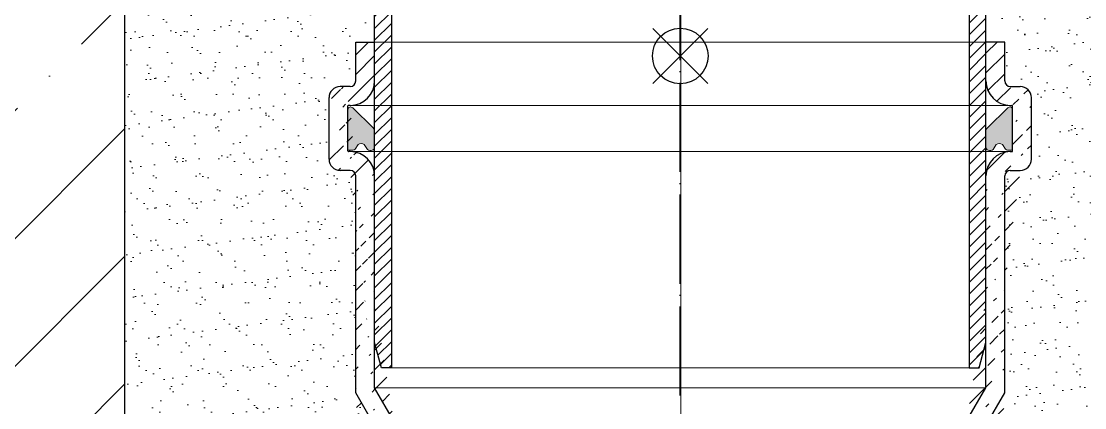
# Model space of a CAD drawing. Header units: millimetres. Extents: x -360149 to 682031, y -35655 to 209517.
# Drawn here: x 596915.3 to 597201.7, y 115422.5 to 115526.6 of the extents above; entities that cross this region are included whole.
import ezdxf

# ---------------------------------------------------------------- set-up
doc = ezdxf.new("R2010")
doc.units = ezdxf.units.MM
doc.header["$MEASUREMENT"] = 0
doc.linetypes.add('ACAD_ISO04W100', pattern=[30, 24, -3, 0, -3])
doc.linetypes.add('CENTER', pattern=[2, 1.25, -0.25, 0.25, -0.25])
doc.layers.get('0').update_dxf_attribs({"color": 250, "lineweight": 9})
for name, color, linetype, lineweight in [('АР_Оси', 195, 'Continuous', 9), ('Маркер', 40, 'Continuous', 25), ('Основной', 7, 'Continuous', 30), ('Резинки', 7, 'Continuous', 20), ('Штриховка', 7, 'Continuous', 5)]:
    doc.layers.add(name, color=color, linetype=linetype, lineweight=lineweight)
pattern_1 = [(37.50000000000001, (585136.5866699774, 112386.6955458538), (-0.2827796860897293, 8.649588415396183), [0, -6.823340360875739, 0, -7.631367508874179, 0, -7.294689530541497]), (7.499999999999996, (585136.5866699774, 112386.6955458538), (7.944597909730902, 12.66872575734786), [0, -3.681012563104017, 0, -6.149984404210371, 0, -2.356745848328792]), (327.5, (585131.0651516917, 112386.6955458538), (13.97950648340901, 0.02540371605469046), [0, -2.244519855551231, 0, -8.08027147998443, 0, -10.54924332109079]), (317.5, (585131.0651516917, 112386.6955458538), (13.49462170452663, 3.93992046445413), [0, -1.122259927775615, 0, -5.297066859100902, 0, -6.060203609988322])]
pattern_2 = [(45, (571489.0188681446, 108274.2176122587), (-2.645192017280208, 2.645192017280208), [])]
pattern_3 = [(45, (594463.2725875925, 111063.4426254094), (-1.587115210368125, 1.587115210368125), [])]

# ---------------------------------------------------------------- blocks, each defined once
blk = doc.blocks.new('маркер')
at = {"layer": 'Маркер'}
for p, q in [((4.949747468304849, -4.94974746830394), (-4.949747468306668, 4.949747468305759)), ((-4.949747468304849, -4.94974746830394), (4.949747468306668, 4.949747468305759))]:
    blk.add_line(p, q, dxfattribs=at)
blk.add_circle((0, 9.094947017729282e-13), 5, dxfattribs=at)

msp = doc.modelspace()

# ---------------------------------------------------------------- hatches: boundary and pattern name
at = {"layer": 'Резинки', "linetype": 'ACAD_ISO04W100'}
h = msp.add_hatch(color=256, dxfattribs=at)
h.dxf.hatch_style = 1
h.paths.add_polyline_path([(597007.6858039976, 115493.4007045313), (597008.5527299666, 115492.1163967226, 0.2492357376121769), (597009.172848386, 115491.7868121305), (597009.5177024468, 115491.7868121305, 0.2571123074979944), (597010.470000823, 115492.5349854109), (597010.470000823, 115497.4012252338, 0.02514747840378061), (597010.0629549329, 115497.913536759), (597004.5809594188, 115503.3060301166, 0.6804244089277507), (597003.2875361992, 115502.7918219685), (597003.2875386047, 115492.2098507106, 0.4142135623728321), (597003.6204267663, 115491.8769624428), (597004.604091887, 115491.8769624428, 0.2492357376120481), (597005.2242103063, 115492.2065470526), (597006.0302835968, 115493.4007045313, -0.3981643242369586)])
h = msp.add_hatch(color=256, dxfattribs=at)
h.dxf.hatch_style = 1
h.paths.add_polyline_path([(597175.0980482239, 115497.4012252338, -0.02514747840378062), (597175.5050941138, 115497.913536759), (597180.987089628, 115503.3060301166, -0.6804244089650785), (597182.2805128476, 115502.7918219685), (597182.2805104421, 115492.2098507106, -0.4142135623728321), (597181.9476222806, 115491.8769624428), (597180.9639571598, 115491.8769624428, -0.2492357376120481), (597180.3438387405, 115492.2065470526), (597179.5377654501, 115493.4007045313, 0.3981643242369584), (597177.8822450491, 115493.4007045313), (597177.0153190802, 115492.1163967226, -0.2492357376121769), (597176.3952006609, 115491.7868121305), (597176.0503466, 115491.7868121305, -0.2571123074979944), (597175.0980482239, 115492.5349854109)])
at = {"layer": 'Штриховка', "linetype": 'ACAD_ISO04W100'}
h = msp.add_hatch(dxfattribs=at)
h.set_pattern_fill('ANSI31', color=256, scale=17.95615884440985)
h.set_pattern_definition(pattern_3)
edge = h.paths.add_edge_path()
edge.add_arc((596970.9469952402, 115630.1252706908), 5.994165781639648, 217.3122454392338, 270.0000000000032)
edge.add_line((596970.9469952402, 115624.1311049092), (596973.0212522305, 115624.1311049092))
edge.add_line((596973.0212522306, 115624.1311049092), (596973.0212522306, 115547.9763516524))
edge.add_arc((596973.7705229532, 115547.9763516524), 0.7492707227035142, 179.999999999948, 270)
edge.add_line((596973.7705229532, 115547.2270809297), (596976.7681213423, 115547.2270809297))
edge.add_line((596976.7681213424, 115547.2270809297), (596976.7681213424, 115560.7139539384))
edge.add_line((596976.7681213424, 115560.7139539384), (596976.768665313, 115618.3330574955))
edge.add_arc((596978.2672067583, 115618.3330433481), 1.498541445410017, 90.00000000000648, 179.9994590817649, ccw=False)
edge.add_line((596978.2672067583, 115619.8315847935), (596981.9386332995, 115619.8315847935))
edge.add_arc((596981.9386332997, 115618.3330433481), 1.498541445411111, 2.5977442419389263e-11, 89.99999999994799, ccw=False)
edge.add_line((596983.437174745, 115618.3330433481), (596983.437174745, 115602.6732852436))
edge.add_arc((596987.1835283586, 115602.6732852436), 3.746353613523015, 180, 270)
edge.add_line((596987.1835283586, 115598.92693163), (596989.8809029603, 115598.92693163))
edge.add_arc((596989.8809029602, 115597.4283901846), 1.498541445411111, 5.2011728257639334e-11, 89.99999999989592, ccw=False)
edge.add_line((596991.3794444057, 115597.4283901846), (596991.3794444057, 115547.2270809297))
edge.add_line((596991.3794444057, 115547.2270809297), (597010.4847883658, 115547.2270809297))
edge.add_line((597010.4847883659, 115547.2270809297), (597010.4847883659, 115535.9880200891))
edge.add_line((597010.4847883659, 115535.9880200891), (597010.4853038641, 115535.9880200891))
edge.add_line((597010.4853038641, 115535.9880200891), (597010.4853038641, 115532.2416664756))
edge.add_line((597010.4853038641, 115532.2416664756), (597010.4847883659, 115440.0813675829))
edge.add_line((597010.4847883659, 115440.0813675829), (597012.2916876816, 115433.3379310786))
edge.add_line((597012.2916876816, 115433.3379310785), (597014.9804127021, 115433.3379310785))
edge.add_line((597014.9804127021, 115433.3379310785), (597014.9804127021, 115553.3388177775))
edge.add_line((597014.9804127021, 115553.3388177775), (596996.9071635741, 115555.544087962))
edge.add_arc((596996.9979153571, 115556.2878424442), 0.7492707227034333, 179.999999999948, 263.04324592726545, ccw=False)
edge.add_line((596996.2486446344, 115556.2878424442), (596996.2486446344, 115602.7482123158))
edge.add_arc((596994.750103189, 115602.7482123158), 1.49854144540975, 359.999999999987, 450.2504163437501)
edge.add_line((596994.7435537002, 115604.2467394487), (596994.7434787423, 115604.2467394486))
edge.add_line((596994.7434787422, 115604.2467394486), (596988.0066650943, 115604.2467537613))
edge.add_arc((596988.0066666848, 115604.996024484), 0.7492707227048618, 180.000000000026, 269.9998783851588, ccw=False)
edge.add_line((596987.257395962, 115604.996024484), (596987.257395962, 115617.7604534176))
edge.add_line((596987.257395962, 115617.7604534176), (596987.257395962, 115620.8361349683))
edge.add_line((596987.257395962, 115620.8361349683), (596995.9935824897, 115620.8361349683))
edge.add_line((596995.9935824897, 115620.8361349683), (596995.9935824897, 115629.0883328672))
edge.add_arc((596989.999416708, 115629.0883328672), 5.994165781639001, 0, 90)
edge.add_line((596989.999416708, 115635.0824986488), (596975.525760352, 115635.0824986488))
edge.add_arc((596975.5257603521, 115636.5810400942), 1.49854144540975, 179.9999999999219, 270, ccw=False)
edge.add_line((596974.0272189067, 115636.5810400942), (596974.0272189067, 115640.32827089))
edge.add_arc((596975.5257603521, 115640.32827089), 1.49854144540975, 90, 179.999999999974, ccw=False)
edge.add_line((596975.5257603521, 115641.8268123354), (596976.1103603543, 115641.8268123354))
edge.add_arc((596976.1103603542, 115643.617136037), 1.79032370164848, 270.0000000002178, 449.9999999999129)
edge.add_line((596976.1103603542, 115645.4074597387), (596959.8160318354, 115645.4074597387))
edge.add_line((596959.8160318354, 115645.4074597387), (596959.8160318354, 115670.9690851114))
edge.add_line((596959.8160318354, 115670.9690851114), (596957.2515840017, 115670.9690851114))
edge.add_arc((596957.2515840017, 115669.470543666), 1.498541445411111, 90, 179.999999999974)
edge.add_line((596955.7530425563, 115669.470543666), (596955.7530425563, 115663.4582522563))
edge.add_arc((596954.2545011109, 115663.4582522564), 1.498541445408389, 270, 359.999999999974, ccw=False)
edge.add_line((596954.2545011109, 115661.959710811), (596952.7559596655, 115661.959710811))
edge.add_arc((596952.7559596654, 115663.4582522564), 1.49854144540907, 179.999999999987, 269.9999999999805, ccw=False)
edge.add_line((596951.25741822, 115663.4582522564), (596951.2575448535, 115676.6066402325))
edge.add_line((596951.2575448535, 115676.6066402325), (596923.202875434, 115677.7255327023))
edge.add_line((596923.202875434, 115677.7255327023), (596914.7019039324, 115681.92792759))
edge.add_line((596914.7019039325, 115681.92792759), (596827.9305671545, 115681.9737538224))
edge.add_line((596827.9305671544, 115681.9737538224), (596827.9305671544, 115678.2328873964))
edge.add_line((596827.9305671544, 115678.2328873964), (596913.721209579, 115678.2328873964))
edge.add_line((596913.7212095791, 115678.2328873964), (596921.729150524, 115674.2657062535))
edge.add_line((596921.729150524, 115674.2657062534), (596946.7617938839, 115673.2913196028))
edge.add_line((596946.7617938838, 115673.2913196028), (596946.7617938838, 115657.4640864747))
edge.add_line((596946.7617938838, 115657.4640864747), (596955.3204074991, 115657.4640864747))
edge.add_line((596955.3204074991, 115657.4640864747), (596955.3204074991, 115642.7640274069))
edge.add_arc((596961.3145732807, 115642.764027407), 5.994165781645636, 180.0000000000065, 217.3122454392195)
edge.add_line((596956.5471497977, 115639.1306134819), (596966.1795717571, 115626.4918567657))
h = msp.add_hatch(dxfattribs=at)
h.set_pattern_fill('ANSI31', color=256, scale=17.95615884440985)
h.set_pattern_definition(pattern_3)
edge = h.paths.add_edge_path()
edge.add_arc((597214.6207259769, 115630.1252706908), 5.994165781639648, 269.99999999999676, 322.68775456076617, ccw=False)
edge.add_line((597214.6207259769, 115624.1311049092), (597212.5464689865, 115624.1311049092))
edge.add_line((597212.5464689865, 115624.1311049092), (597212.5464689865, 115547.9763516524))
edge.add_arc((597211.7971982638, 115547.9763516524), 0.7492707227035142, 270, 360.000000000052, ccw=False)
edge.add_line((597211.7971982638, 115547.2270809297), (597208.7995998748, 115547.2270809297))
edge.add_line((597208.7995998748, 115547.2270809297), (597208.7995998748, 115560.7139539384))
edge.add_line((597208.7995998748, 115560.7139539384), (597208.7990559042, 115618.3330574955))
edge.add_arc((597207.3005144588, 115618.3330433481), 1.498541445410017, 360.0005409182351, 449.9999999999935)
edge.add_line((597207.3005144588, 115619.8315847935), (597203.6290879175, 115619.8315847935))
edge.add_arc((597203.6290879175, 115618.3330433481), 1.498541445411111, 450.000000000052, 539.999999999974)
edge.add_line((597202.1305464722, 115618.3330433481), (597202.1305464722, 115602.6732852436))
edge.add_arc((597198.3841928586, 115602.6732852436), 3.746353613523015, 270, 360, ccw=False)
edge.add_line((597198.3841928586, 115598.92693163), (597195.6868182569, 115598.92693163))
edge.add_arc((597195.6868182569, 115597.4283901846), 1.498541445411111, 450.0000000001041, 539.9999999999478)
edge.add_line((597194.1882768115, 115597.4283901846), (597194.1882768115, 115547.2270809297))
edge.add_line((597194.1882768115, 115547.2270809297), (597175.0829328514, 115547.2270809297))
edge.add_line((597175.0829328513, 115547.2270809297), (597175.0829328513, 115535.9880200891))
edge.add_line((597175.0829328513, 115535.9880200891), (597175.082417353, 115535.9880200891))
edge.add_line((597175.082417353, 115535.9880200891), (597175.082417353, 115532.2416664756))
edge.add_line((597175.082417353, 115532.2416664756), (597175.0829328513, 115440.0813675829))
edge.add_line((597175.0829328513, 115440.0813675829), (597173.2760335356, 115433.3379310786))
edge.add_line((597173.2760335356, 115433.3379310785), (597170.5873085151, 115433.3379310785))
edge.add_line((597170.5873085151, 115433.3379310785), (597170.5873085151, 115553.3388177775))
edge.add_line((597170.5873085151, 115553.3388177775), (597188.660557643, 115555.544087962))
edge.add_arc((597188.56980586, 115556.2878424442), 0.7492707227034333, 276.9567540727346, 360.000000000052)
edge.add_line((597189.3190765827, 115556.2878424442), (597189.3190765827, 115602.7482123158))
edge.add_arc((597190.817618028, 115602.7482123158), 1.49854144540975, 89.74958365624991, 180.000000000013, ccw=False)
edge.add_line((597190.824167517, 115604.2467394487), (597190.8242424749, 115604.2467394486))
edge.add_line((597190.8242424749, 115604.2467394486), (597197.5610561228, 115604.2467537613))
edge.add_arc((597197.5610545324, 115604.996024484), 0.7492707227048618, 270.0001216148411, 359.999999999974)
edge.add_line((597198.3103252552, 115604.996024484), (597198.3103252552, 115617.7604534176))
edge.add_line((597198.3103252552, 115617.7604534176), (597198.3103252552, 115620.8361349683))
edge.add_line((597198.3103252552, 115620.8361349683), (597189.5741387275, 115620.8361349683))
edge.add_line((597189.5741387274, 115620.8361349683), (597189.5741387274, 115629.0883328672))
edge.add_arc((597195.568304509, 115629.0883328672), 5.994165781639001, 450, 540, ccw=False)
edge.add_line((597195.568304509, 115635.0824986488), (597210.041960865, 115635.0824986488))
edge.add_arc((597210.041960865, 115636.5810400942), 1.49854144540975, 270, 360.000000000078)
edge.add_line((597211.5405023105, 115636.5810400942), (597211.5405023105, 115640.32827089))
edge.add_arc((597210.041960865, 115640.32827089), 1.49854144540975, 360.0000000000261, 450)
edge.add_line((597210.041960865, 115641.8268123354), (597209.4573608629, 115641.8268123354))
edge.add_arc((597209.4573608629, 115643.617136037), 1.79032370164848, 90.00000000008708, 269.99999999978223, ccw=False)
edge.add_line((597209.4573608629, 115645.4074597387), (597225.7516893817, 115645.4074597387))
edge.add_line((597225.7516893817, 115645.4074597387), (597225.7516893817, 115670.9690851114))
edge.add_line((597225.7516893817, 115670.9690851114), (597228.3161372154, 115670.9690851114))
edge.add_arc((597228.3161372154, 115669.470543666), 1.498541445411111, 360.00000000002603, 450, ccw=False)
edge.add_line((597229.8146786608, 115669.470543666), (597229.8146786608, 115663.4582522563))
edge.add_arc((597231.3132201063, 115663.4582522564), 1.498541445408389, 180.000000000026, 270)
edge.add_line((597231.3132201063, 115661.959710811), (597232.8117615517, 115661.959710811))
edge.add_arc((597232.8117615517, 115663.4582522564), 1.49854144540907, 270.0000000000195, 360.000000000013)
edge.add_line((597234.310302997, 115663.4582522564), (597234.3101763636, 115676.6066402325))
edge.add_line((597234.3101763636, 115676.6066402325), (597262.3648457831, 115677.7255327023))
edge.add_line((597262.3648457832, 115677.7255327023), (597270.8658172848, 115681.92792759))
edge.add_line((597270.8658172847, 115681.92792759), (597357.6371540626, 115681.9737538224))
edge.add_line((597357.6371540626, 115681.9737538224), (597357.6371540626, 115678.2328873964))
edge.add_line((597357.6371540626, 115678.2328873964), (597271.846511638, 115678.2328873964))
edge.add_line((597271.846511638, 115678.2328873964), (597263.8385706932, 115674.2657062535))
edge.add_line((597263.838570693, 115674.2657062534), (597238.8059273332, 115673.2913196028))
edge.add_line((597238.8059273333, 115673.2913196028), (597238.8059273333, 115657.4640864747))
edge.add_line((597238.8059273333, 115657.4640864747), (597230.247313718, 115657.4640864747))
edge.add_line((597230.247313718, 115657.4640864747), (597230.247313718, 115642.7640274069))
edge.add_arc((597224.2531479363, 115642.764027407), 5.994165781645636, 322.68775456078055, 359.99999999999346, ccw=False)
edge.add_line((597229.0205714194, 115639.1306134819), (597219.38814946, 115626.4918567657))
at = {"layer": 'Штриховка'}
h = msp.add_hatch(dxfattribs=at)
h.set_pattern_fill('ANSI35', color=256, scale=194.5250541477733)
h.set_pattern_definition([(45, (585136.5866699774, 112356.768614355), (-34.38749622464271, 34.3874962246427), []), (45, (585170.9741669453, 112356.768614355), (-34.38749622464271, 34.3874962246427), [60.78907942117917, -12.15781588423583, 0, -12.15781588423583])])
h.paths.add_polyline_path([(596494.2451783379, 115304.1464686722), (596943.1491477056, 115304.1464686722), (596943.1491477056, 115633.3427140262), (596494.2451783379, 115633.3427140262)])
h = msp.add_hatch(dxfattribs=at)
h.set_pattern_fill('AR-SAND', color=256, scale=4.489039711102461)
h.set_pattern_definition(pattern_1)
edge = h.paths.add_edge_path()
edge.add_line((596943.1491477056, 115304.1464686722), (597010.4849619821, 115304.1464686722))
edge.add_line((597010.4849633971, 115304.1464686722), (597010.4849997625, 115417.7472269495))
edge.add_line((597010.484999621, 115417.7472270203), (597005.397384949, 115426.5592341116))
edge.add_line((597005.3973842415, 115426.5592338817), (597005.3973842415, 115484.9626019173))
edge.add_arc((597003.9010379637, 115484.9626020765), 1.496346570367147, 359.9999999997655, 450.0000000000391)
edge.add_line((597003.9010379637, 115486.4589486373), (597001.2076141543, 115486.4589486373))
edge.add_arc((597001.2076133053, 115489.4516417588), 2.992693140735144, 180.0000000000032, 269.9999999999495, ccw=False)
edge.add_line((596998.2149207497, 115489.4516417588), (596998.2149207497, 115506.0610886897))
edge.add_arc((597001.2076133053, 115506.0610887251), 2.992693140734293, 90.00000000000318, 180.0000000000065, ccw=False)
edge.add_line((597001.2076133053, 115509.0537818466), (597003.9010371147, 115509.0537818466))
edge.add_line((597003.9010379637, 115509.0537818466), (597005.3973845245, 115510.5501284251))
edge.add_line((597005.3973842415, 115510.5501284074), (597005.3973842415, 115521.0245544037))
edge.add_line((597005.3973842415, 115521.0245543329), (597010.4847882208, 115521.0245543329))
edge.add_line((597010.4847890699, 115521.0245543329), (597010.4850359864, 115532.2416664209))
edge.add_line((597010.4850358448, 115532.2416663324), (597006.7522291088, 115532.2416663324))
edge.add_line((597006.7522288259, 115532.2416663324), (597006.7519819094, 115528.4953127241))
edge.add_line((597006.751982051, 115528.4953130071), (596991.7648829254, 115528.4953130071))
edge.add_line((596991.7648832083, 115528.4953130071), (596991.7648832083, 115532.2416666154))
edge.add_line((596991.7648832083, 115532.2416663324), (596983.2667720306, 115532.2885014054))
edge.add_arc((596984.4007321852, 115544.3564756159), 12.12113287166411, 180.626326588725, 264.63199445246937, ccw=False)
edge.add_line((596972.2803234864, 115544.2239763992), (596972.272497153, 115547.2270808896))
edge.add_line((596972.2724968699, 115547.2270810488), (596973.0212521375, 115547.9763517634))
edge.add_line((596973.0212529865, 115547.9763516573), (596973.021499903, 115624.1311049053))
edge.add_line((596973.0214997614, 115624.1311051352), (596966.6014275542, 115625.9968434382))
edge.add_line((596966.6014284033, 115625.9968433144), (596960.9583042344, 115633.3427142031))
edge.add_line((596960.9583043759, 115633.3427140262), (596943.1491499696, 115633.3427140262))
edge.add_line((596943.1491477056, 115633.3427140262), (596943.1491477056, 115304.1464685484))
h = msp.add_hatch(dxfattribs=at)
h.set_pattern_fill('AR-SAND', color=256, scale=4.489039711102461)
h.set_pattern_definition(pattern_1)
edge = h.paths.add_edge_path()
edge.add_line((597242.4901788486, 115304.1464686722), (597175.1543645721, 115304.1464686722))
edge.add_line((597175.1543631572, 115304.1464686722), (597175.1543267919, 115417.7472269495))
edge.add_line((597175.1543269334, 115417.7472270203), (597180.2419416055, 115426.5592341116))
edge.add_line((597180.2419423128, 115426.5592338817), (597180.2419423128, 115484.9626019173))
edge.add_arc((597181.7382885907, 115484.9626020765), 1.496346570367147, 89.99999999996089, 180.0000000002345, ccw=False)
edge.add_line((597181.7382885907, 115486.4589486373), (597184.4317124, 115486.4589486373))
edge.add_arc((597184.4317132491, 115489.4516417588), 2.992693140735144, 270.0000000000505, 359.9999999999968)
edge.add_line((597187.4244058046, 115489.4516417588), (597187.4244058046, 115506.0610886897))
edge.add_arc((597184.4317132491, 115506.0610887251), 2.992693140734293, 359.9999999999935, 449.9999999999968)
edge.add_line((597184.4317132491, 115509.0537818466), (597181.7382894397, 115509.0537818466))
edge.add_line((597181.7382885907, 115509.0537818466), (597180.2419420299, 115510.5501284251))
edge.add_line((597180.2419423128, 115510.5501284074), (597180.2419423128, 115521.0245544037))
edge.add_line((597180.2419423128, 115521.0245543329), (597175.1545383334, 115521.0245543329))
edge.add_line((597175.1545374845, 115521.0245543329), (597175.154290568, 115532.2416664209))
edge.add_line((597175.1542907094, 115532.2416663324), (597178.8870974454, 115532.2416663324))
edge.add_line((597178.8870977284, 115532.2416663324), (597178.887344645, 115528.4953127241))
edge.add_line((597178.8873445034, 115528.4953130071), (597193.8744436289, 115528.4953130071))
edge.add_line((597193.874443346, 115528.4953130071), (597193.874443346, 115532.2416666154))
edge.add_line((597193.874443346, 115532.2416663324), (597202.3725545238, 115532.2885014054))
edge.add_arc((597201.238594369, 115544.3564756159), 12.12113287166411, 275.3680055475306, 359.373673411275)
edge.add_line((597213.359003068, 115544.2239763992), (597213.3668294013, 115547.2270808896))
edge.add_line((597213.3668296845, 115547.2270810488), (597212.6180744169, 115547.9763517634))
edge.add_line((597212.6180735679, 115547.9763516573), (597212.6178266513, 115624.1311049053))
edge.add_line((597212.6178267929, 115624.1311051352), (597219.0378990001, 115625.9968434382))
edge.add_line((597219.0378981511, 115625.9968433144), (597224.68102232, 115633.3427142031))
edge.add_line((597224.6810221785, 115633.3427140262), (597242.4901765848, 115633.3427140262))
edge.add_line((597242.4901788486, 115633.3427140262), (597242.4901788486, 115304.1464685484))
h = msp.add_hatch(dxfattribs=at)
h.set_pattern_fill('ANSI31', color=256, scale=29.92693140734973)
h.set_pattern_definition(pattern_2)
h.paths.add_polyline_path([(597003.2875361992, 115491.696161547), (597003.2875361992, 115503.8165687778)], flags=17)
edge = h.paths.add_edge_path()
edge.add_line((597005.3973848075, 115521.0245543329), (597010.4849631141, 115521.0245543329))
edge.add_line((597010.4849631141, 115510.5501283367), (597010.4849631141, 115521.0245543329))
edge.add_line((597005.3973848075, 115510.5501283367), (597005.3973848075, 115521.0245543329))
edge.add_arc((597003.9032275259, 115510.5629146319), 6.581748107634049, 269.9809301152329, 359.8886883360169)
edge.add_arc((597003.9010382467, 115510.5501283367), 1.496346570367487, 270, 360)
edge.add_arc((597001.2076144372, 115506.0610886366), 2.992693140734983, 90, 180)
edge.add_arc((597003.4521342785, 115503.8165687778), 0.1645981227404235, 90, 180)
edge.add_line((596998.2149213157, 115489.4516417058), (596998.2149213157, 115506.0610886366))
edge.add_arc((597001.2076144372, 115489.4516417058), 2.992693140734976, 180, 270)
edge.add_arc((597003.9010382467, 115484.9626019881), 6.568961443913268, 0, 90)
edge.add_arc((597003.9010382467, 115484.9626019881), 1.496346570367487, 0, 90)
edge.add_line((597010.469999691, 115427.9184370023), (597010.469999691, 115484.9626019881))
edge.add_line((597005.3973848075, 115426.5592339525), (597005.3973848075, 115484.9626019881))
edge.add_line((597015.5575779977, 115419.1064928428), (597010.469999691, 115427.9184370023))
edge.add_line((597010.4849631141, 115417.7472897753), (597005.3973848075, 115426.5592339525))
edge.add_line((597015.5575779977, 115234.6046450924), (597015.5575779977, 115419.1064928428))
edge.add_line((597010.4849631141, 115234.6046450924), (597010.4849631141, 115417.7472897753))
edge.add_line((597003.9010382467, 115503.9811668924), (597003.4521342785, 115503.9811668924))
edge.add_line((597003.9010382467, 115509.0537817759), (597001.2076144372, 115509.0537817759))
edge.add_arc((597003.4521342785, 115491.696161547), 0.1645981227404235, 180, 270)
edge.add_line((597003.9010382467, 115491.5315634323), (597003.4521342785, 115491.5315634323))
edge.add_line((597003.9010382467, 115486.4589485488), (597001.2076144372, 115486.4589485488))
h = msp.add_hatch(dxfattribs=at)
h.set_pattern_fill('ANSI31', color=256, scale=29.92693140734973)
h.set_pattern_definition(pattern_2)
h.paths.add_polyline_path([(597182.2805128476, 115491.696161547), (597182.2805128476, 115503.8165687778)], flags=17)
edge = h.paths.add_edge_path()
edge.add_line((597180.1706642393, 115521.0245543329), (597175.0830859327, 115521.0245543329))
edge.add_line((597175.0830859327, 115510.5501283367), (597175.0830859327, 115521.0245543329))
edge.add_line((597180.1706642393, 115510.5501283367), (597180.1706642393, 115521.0245543329))
edge.add_arc((597181.6648215209, 115510.5629146319), 6.581748107622676, 180.1113116639831, 270.0190698847671)
edge.add_arc((597181.6670108001, 115510.5501283367), 1.496346570367487, 180, 270)
edge.add_arc((597184.3604346095, 115506.0610886366), 2.992693140734983, 0, 90)
edge.add_arc((597182.1159147683, 115503.8165687778), 0.1645981227404235, 0, 90)
edge.add_line((597187.353127731, 115489.4516417058), (597187.353127731, 115506.0610886366))
edge.add_arc((597184.3604346095, 115489.4516417058), 2.992693140734976, 270, 360)
edge.add_arc((597181.6670108001, 115484.9626019881), 6.568961443913268, 90, 180)
edge.add_arc((597181.6670108001, 115484.9626019881), 1.496346570367487, 90, 180)
edge.add_line((597175.0980493558, 115427.9184370023), (597175.0980493558, 115484.9626019881))
edge.add_line((597180.1706642393, 115426.5592339525), (597180.1706642393, 115484.9626019881))
edge.add_line((597170.0104710491, 115419.1064928428), (597175.0980493558, 115427.9184370023))
edge.add_line((597175.0830859327, 115417.7472897753), (597180.1706642393, 115426.5592339525))
edge.add_line((597170.0104710491, 115234.6046450924), (597170.0104710491, 115419.1064928428))
edge.add_line((597175.0830859327, 115234.6046450924), (597175.0830859327, 115417.7472897753))
edge.add_line((597181.6670108001, 115503.9811668924), (597182.1159147683, 115503.9811668924))
edge.add_line((597181.6670108001, 115509.0537817759), (597184.3604346095, 115509.0537817759))
edge.add_arc((597182.1159147683, 115491.696161547), 0.1645981227404235, 270, 360)
edge.add_line((597181.6670108001, 115491.5315634323), (597182.1159147683, 115491.5315634323))
edge.add_line((597181.6670108001, 115486.4589485488), (597184.3604346095, 115486.4589485488))

# ---------------------------------------------------------------- linework, layer by layer
for p, q in [((597010.4849631141, 115521.0245543329), (597092.7840245235, 115521.0245543329)), ((597175.0830859327, 115521.0245543329), (597092.7840245235, 115521.0245543329)), ((597092.5595724685, 115503.9811668924), (597003.6765861919, 115503.9811668924)), ((597093.0084765782, 115503.9811668924), (597181.891462855, 115503.9811668924)), ((597092.5595724685, 115491.5315634323), (597003.6765861919, 115491.5315634323)), ((597093.0084765782, 115491.5315634323), (597181.891462855, 115491.5315634323)), ((597014.9804127021, 115433.3379310786), (597092.7838620394, 115433.3379310786)), ((597170.5873085151, 115433.3379310786), (597092.7838591777, 115433.3379310786)), ((597093.3675997246, 115427.9184370023), (597010.469999691, 115427.9184370023)), ((597092.2004493222, 115427.9184370023), (597175.0980493558, 115427.9184370023))]:
    msp.add_line(p, q)
at = {"layer": 'АР_Оси', "linetype": 'CENTER', "ltscale": 1000}
msp.add_lwpolyline([(597092.9722164626, 115120.6700322533), (597092.8276334776, 116454.9416694199)], dxfattribs=at)
at = {"layer": 'Маркер', "linetype": 'ACAD_ISO04W100'}
msp.add_line((597092.7838606086, 115425.8562600498), (597092.7839130528, 115700.0680499353), dxfattribs=at)
at = {"layer": 'Основной'}
for p, q in [((596943.1491477056, 115633.3427140262), (596943.1491477056, 115304.1464686723)), ((597014.9804127021, 115553.3388177775), (597014.9804127021, 115433.3379310786)), ((597170.5873085151, 115553.3388177775), (597170.5873085151, 115433.3379310786)), ((597010.4847883659, 115440.0813675829), (597010.4847883659, 115547.2270809297)), ((597175.0829328513, 115440.0813675829), (597175.0829328513, 115547.2270809297)), ((597012.2916876816, 115433.3379310786), (597010.4847883659, 115440.0813675829)), ((597173.2760335356, 115433.3379310786), (597175.0829328513, 115440.0813675829)), ((597014.9804127021, 115433.3379310786), (597012.2916876816, 115433.3379310786)), ((597170.5873085151, 115433.3379310786), (597173.2760335356, 115433.3379310786))]:
    msp.add_line(p, q, dxfattribs=at)
at = {"layer": 'Основной', "ltscale": 4}
for p, q in [((597005.3973848075, 115510.5501283367), (597005.3973848075, 115521.0245543329)), ((597005.3973848075, 115521.0245543329), (597010.4849631141, 115521.0245543329)), ((597010.4849631141, 115510.5501283367), (597010.4849631141, 115521.0245543329)), ((597175.0830859327, 115510.5501283367), (597175.0830859327, 115521.0245543329)), ((597180.1706642393, 115521.0245543329), (597175.0830859327, 115521.0245543329)), ((597180.1706642393, 115510.5501283367), (597180.1706642393, 115521.0245543329)), ((597003.9010382467, 115509.0537817759), (597001.2076144372, 115509.0537817759)), ((597181.6670108001, 115509.0537817759), (597184.3604346095, 115509.0537817759)), ((596998.2149213157, 115489.4516417058), (596998.2149213157, 115506.0610886366)), ((597187.353127731, 115489.4516417058), (597187.353127731, 115506.0610886366)), ((597003.2875361992, 115491.696161547), (597003.2875361992, 115503.8165687778)), ((597003.2875361992, 115491.696161547), (597003.2875361992, 115503.8165687778)), ((597003.9010382467, 115503.9811668924), (597003.4521342785, 115503.9811668924)), ((597181.6670108001, 115503.9811668924), (597182.1159147683, 115503.9811668924)), ((597182.2805128476, 115491.696161547), (597182.2805128476, 115503.8165687778)), ((597182.2805128476, 115491.696161547), (597182.2805128476, 115503.8165687778)), ((597003.9010382467, 115491.5315634323), (597003.4521342785, 115491.5315634323)), ((597181.6670108001, 115491.5315634323), (597182.1159147683, 115491.5315634323)), ((597003.9010382467, 115486.4589485488), (597001.2076144372, 115486.4589485488)), ((597181.6670108001, 115486.4589485488), (597184.3604346095, 115486.4589485488)), ((597005.3973848075, 115426.5592339525), (597005.3973848075, 115484.9626019881)), ((597010.469999691, 115427.9184370023), (597010.469999691, 115484.9626019881)), ((597175.0980493558, 115427.9184370023), (597175.0980493558, 115484.9626019881)), ((597180.1706642393, 115426.5592339525), (597180.1706642393, 115484.9626019881)), ((597010.4849631141, 115417.7472897753), (597005.3973848075, 115426.5592339525)), ((597015.5575779977, 115419.1064928428), (597010.469999691, 115427.9184370023)), ((597170.0104710491, 115419.1064928428), (597175.0980493558, 115427.9184370023)), ((597175.0830859327, 115417.7472897753), (597180.1706642393, 115426.5592339525))]:
    msp.add_line(p, q, dxfattribs=at)
for centre, radius, start, end in [((597001.2076144372, 115506.0610886366), 2.992693140734983, 90, 180), ((597003.9032275259, 115510.5629146319), 6.581748107634049, 269.9809301152329, 359.8886883360169), ((597003.9010382467, 115510.5501283367), 1.496346570367487, 270, 0), ((597181.6648215209, 115510.5629146319), 6.581748107622676, 180.1113116639831, 270.0190698847671), ((597181.6670108001, 115510.5501283367), 1.496346570367487, 180, 270), ((597184.3604346095, 115506.0610886366), 2.992693140734983, 0, 90), ((597003.4521342785, 115503.8165687778), 0.1645981227404235, 90, 180), ((597182.1159147683, 115503.8165687778), 0.1645981227404235, 0, 90), ((597003.4521342785, 115491.696161547), 0.1645981227404235, 180, 270), ((597003.9010382467, 115484.9626019881), 6.568961443913268, 0, 90), ((597181.6670108001, 115484.9626019881), 6.568961443913268, 90, 180), ((597182.1159147683, 115491.696161547), 0.1645981227404235, 270, 0), ((597001.2076144372, 115489.4516417058), 2.992693140734976, 180, 270), ((597184.3604346095, 115489.4516417058), 2.992693140734976, 270, 0), ((597003.9010382467, 115484.9626019881), 1.496346570367487, 0, 90), ((597181.6670108001, 115484.9626019881), 1.496346570367487, 90, 180)]:
    msp.add_arc(centre, radius, start, end, dxfattribs=at)
at = {"layer": 'Резинки', "ltscale": 4}
for p, q in [((597003.2875386047, 115492.2098507106), (597003.2875337938, 115502.7937182377)), ((597182.2805104421, 115492.2098507106), (597182.2805152531, 115502.7937182377))]:
    msp.add_line(p, q, dxfattribs=at)
for points in [[(597004.5809594188, 115503.3060301166), (597010.0629549329, 115497.913536759, -0.02514747840378047), (597010.470000823, 115497.4012252339), (597010.470000823, 115492.5349854109, -0.2571123074979946), (597009.5177024468, 115491.7868121305), (597009.172848386, 115491.7868121305, -0.2492357376117197), (597008.5527299666, 115492.1163967226), (597007.6858039976, 115493.4007045313, 0.3981643242369586), (597006.0302835968, 115493.4007045313), (597005.2242103063, 115492.2065470526, -0.2492357376117197), (597004.604091887, 115491.8769624429), (597003.6204267663, 115491.8769624429)], [(597180.987089628, 115503.3060301166), (597175.5050941138, 115497.913536759, 0.02514747840378047), (597175.0980482239, 115497.4012252339), (597175.0980482239, 115492.5349854109, 0.2571123074979946), (597176.0503466, 115491.7868121305), (597176.3952006609, 115491.7868121305, 0.2492357376117197), (597177.0153190802, 115492.1163967226), (597177.8822450491, 115493.4007045313, -0.3981643242369586), (597179.5377654501, 115493.4007045313), (597180.3438387405, 115492.2065470526, 0.2492357376117197), (597180.9639571598, 115491.8769624429), (597181.9476222806, 115491.8769624429)]]:
    msp.add_lwpolyline(points, format="xyb", dxfattribs=at)
for centre, radius, start, end in [((597004.0357070741, 115502.7937185738), 0.7481732851837435, 43.21594885616139, 180.0000273206325), ((597181.5323419727, 115502.7937185738), 0.7481732851837435, 359.9999726793674, 136.7840511438386), ((597003.6204267663, 115492.2098507106), 0.332888262732484, 180, 270), ((597181.9476222806, 115492.2098507106), 0.332888262732484, 270, 0)]:
    msp.add_arc(centre, radius, start, end, dxfattribs=at)

# ---------------------------------------------------------------- block references
at = {"layer": 'Маркер', "xscale": 1.496346570367487, "yscale": 1.496346570367487, "zscale": 1.496346570367487}
msp.add_blockref('маркер', (597092.78386579, 115517.2782130753), dxfattribs=at)

doc.saveas('drawing.dxf')
